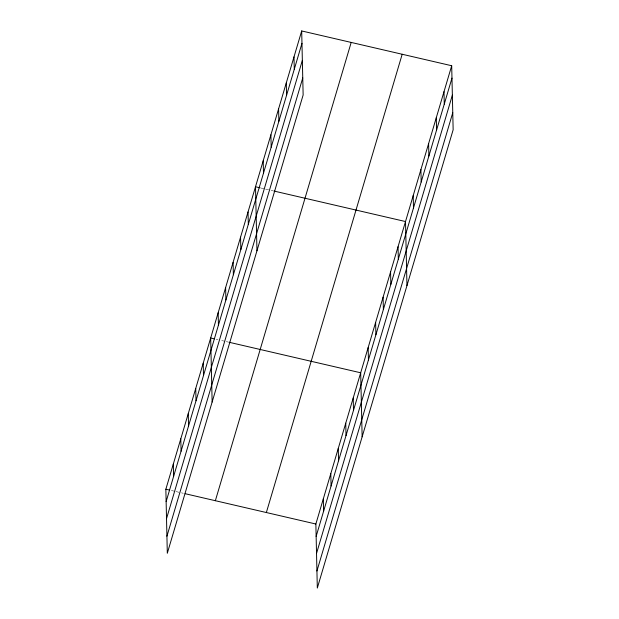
<?xml version="1.0" encoding="UTF-8"?>
<svg xmlns="http://www.w3.org/2000/svg" width="619" height="619" viewBox="0 0 619 619"><rect width="100%" height="100%" fill="white"/><g stroke="black" fill="none" stroke-linecap="round" stroke-linejoin="round"><path stroke-width="0.46" stroke-dasharray="3.1 2.32" d="M261.001 188.037L264.669 188.888M265.59 189.105L270.17 190.165M271.091 190.381L272.925 190.807M216.178 339.274L218.012 339.699M221.679 340.551L225.347 341.394M226.26 341.611L228.094 342.036M171.355 490.503L175.022 491.354M175.935 491.563L180.524 492.631M181.437 492.84L183.27 493.266"/><path stroke-width="0.93" d="M301.685 30.95L303.14 94.986L167.308 553.262L165.853 489.227L301.685 30.95L451.692 65.738L453.147 129.773L317.315 588.05L315.86 524.014L451.692 65.738M166.132 501.607L301.971 43.33M166.519 518.652L302.358 60.376M166.921 536.216L302.753 77.94M215.358 500.709L351.19 42.432M266.356 512.532L402.188 54.255M316.139 536.394L451.971 78.118M316.526 553.44L452.357 95.164M316.928 571.004L452.76 112.728M260.088 187.828L255.508 186.768L256.955 250.803M273.838 191.016L405.507 221.548L406.962 285.583M214.344 338.848L210.677 337.997L212.131 402.033M229.015 342.245L360.684 372.785L362.138 436.821M165.853 489.227L169.521 490.078M185.104 493.691L315.86 524.014M443.993 91.705L444.28 104.085M436.294 117.672L436.581 130.052M428.603 143.647L428.882 156.019M420.905 169.614L421.183 181.994M413.206 195.581L413.484 207.961M398.04 246.757L398.319 259.137M390.566 271.965L390.852 284.338M383.099 297.166L383.378 309.546M375.625 322.375L375.903 334.747M368.158 347.576L368.437 359.956M353.217 397.986L353.495 410.366M345.742 423.195L346.021 435.567M338.268 448.396L338.554 460.776M330.801 473.605L331.08 485.985M323.327 498.806L323.613 511.186M293.994 56.917L294.273 69.297M286.295 82.892L286.574 95.264M278.596 108.859L278.875 121.231M270.898 134.826L271.176 147.206M263.199 160.793L263.485 173.173M248.033 211.969L248.312 224.349M240.559 237.178L240.845 249.55M233.092 262.379L233.371 274.759M225.618 287.587L225.904 299.96M218.151 312.788L218.43 325.168M203.21 363.198L203.489 375.578M195.736 388.407L196.022 400.787M188.269 413.608L188.547 425.988M180.794 438.817L181.081 451.197M173.328 464.026L173.606 476.398"/></g></svg>
